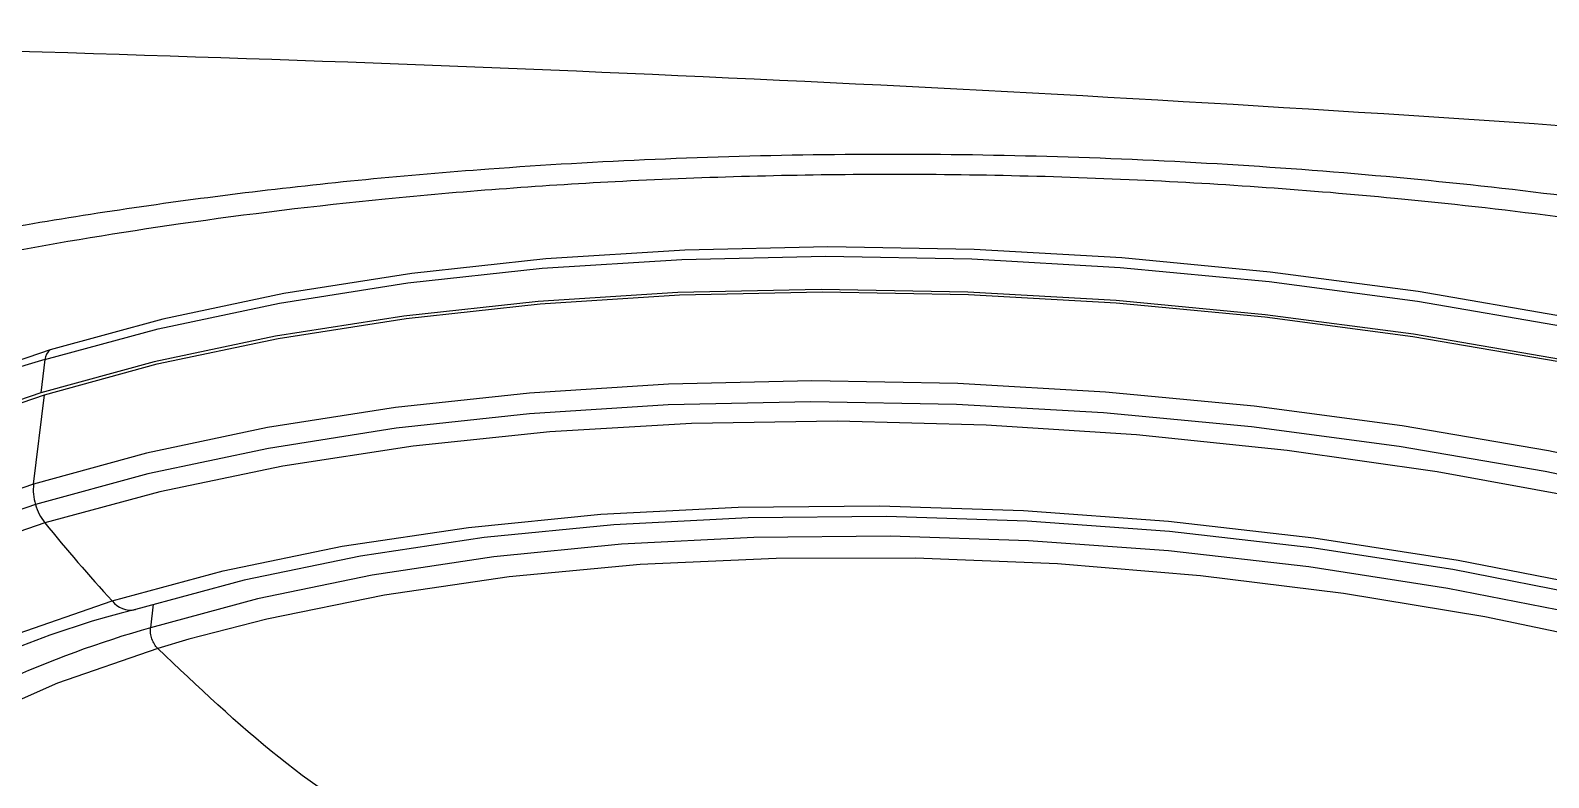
# Model space of a CAD drawing. Extents: x 939 to 1039, y 781 to 934.
# Drawn here: x 966.304 to 967.918, y 877.197 to 877.991 of the extents above; entities that cross this region are included whole.
import ezdxf

# ---------------------------------------------------------------- set-up
doc = ezdxf.new("R2010")
doc.units = 0
doc.header["$MEASUREMENT"] = 0
doc.layers.add('1', color=4, linetype='Continuous')

# ---------------------------------------------------------------- blocks, each defined once
blk = doc.blocks.new('Envoy')
at = {"layer": '1', "color": 3, "linetype": 'Continuous', "lineweight": 25}
for p, q in [((27.666, 78.4671), (27.6617, 78.4318)), ((27.6539, 78.3348), (27.6654, 78.4297)), ((27.7809, 78.207), (27.7782, 78.182)), ((27.8189, 78.1698), (27.7858, 78.16))]:
    blk.add_line(p, q, dxfattribs=at)
at = {"layer": '1', "color": 3, "linetype": 'Continuous', "lineweight": 25, "flags": 128}
for points in [[(27.666, 78.4671), (27.7864, 78.4999), (27.9152, 78.5271), (28.0516, 78.5486), (28.1945, 78.5641), (28.3428, 78.5736), (28.4953, 78.5769), (28.6509, 78.5741), (28.8085, 78.5651), (28.9668, 78.5501), (29.1245, 78.5292), (29.2806, 78.5024), (29.4338, 78.4701), (29.583, 78.4324), (29.727, 78.3897), (29.8647, 78.3423), (29.9951, 78.2905), (30.1172, 78.2347), (30.2301, 78.1754), (30.3328, 78.1129), (30.4247, 78.0479), (30.505, 77.9807), (30.5731, 77.9119), (30.5786, 77.9056)], [(30.1149, 78.2457), (29.9932, 78.3013), (29.8632, 78.3529), (29.7259, 78.4002), (29.5824, 78.4428), (29.4337, 78.4804), (29.2809, 78.5126), (29.1253, 78.5393), (28.9681, 78.5601), (28.8103, 78.5751), (28.6533, 78.584), (28.4981, 78.5868), (28.3461, 78.5835), (28.1983, 78.5741), (28.0558, 78.5586), (27.9199, 78.5372), (27.7914, 78.5101), (27.6714, 78.4774)], [(30.113, 78.1994), (29.9909, 78.2552), (29.8605, 78.307), (29.7227, 78.3544), (29.5787, 78.3971), (29.4296, 78.4348), (29.2764, 78.4671), (29.1203, 78.4939), (28.9625, 78.5148), (28.8042, 78.5298), (28.6467, 78.5388), (28.491, 78.5416), (28.3385, 78.5383), (28.1902, 78.5288), (28.0474, 78.5133), (27.911, 78.4918), (27.7821, 78.4646), (27.6617, 78.4318)], [(27.6654, 78.4297), (27.7854, 78.4624), (27.9139, 78.4895), (28.0499, 78.5109), (28.1924, 78.5264), (28.3402, 78.5358), (28.4923, 78.5392), (28.6474, 78.5364), (28.8045, 78.5275), (28.9623, 78.5125), (29.1196, 78.4916), (29.2752, 78.4649), (29.428, 78.4327), (29.5767, 78.3952), (29.7203, 78.3526), (29.8576, 78.3053), (29.9876, 78.2536), (30.1093, 78.198)], [(27.6714, 78.4774), (27.5608, 78.4394), (27.4604, 78.3964), (27.371, 78.3487), (27.2932, 78.2967), (27.2277, 78.2408), (27.175, 78.1813), (27.1486, 78.1424)], [(30.2103, 78.044), (30.0978, 78.1031), (29.9761, 78.1587), (29.8461, 78.2104), (29.7088, 78.2577), (29.5652, 78.3003), (29.4165, 78.3378), (29.2637, 78.3701), (29.1081, 78.3967), (28.9508, 78.4176), (28.793, 78.4326), (28.6359, 78.4415), (28.4808, 78.4443), (28.3287, 78.441), (28.1809, 78.4315), (28.0384, 78.4161), (27.9025, 78.3947), (27.774, 78.3675), (27.6539, 78.3348)], [(27.6617, 78.4318), (27.5507, 78.3937), (27.45, 78.3505), (27.3603, 78.3027), (27.2823, 78.2505), (27.2166, 78.1944), (27.1638, 78.1348), (27.1241, 78.0721), (27.0979, 78.0069), (27.0854, 77.9396), (27.0849, 77.8917)], [(27.0922, 77.9519), (27.1033, 78.0061), (27.1294, 78.0711), (27.169, 78.1336), (27.2217, 78.1931), (27.2872, 78.249), (27.3649, 78.301), (27.4544, 78.3487), (27.5548, 78.3917), (27.6654, 78.4297)], [(30.2034, 78.0232), (30.0912, 78.0822), (29.9699, 78.1376), (29.8404, 78.1891), (29.7036, 78.2362), (29.5605, 78.2787), (29.4123, 78.3161), (29.2601, 78.3482), (29.105, 78.3748), (28.9483, 78.3956), (28.791, 78.4105), (28.6345, 78.4194), (28.4799, 78.4222), (28.3283, 78.4189), (28.181, 78.4095), (28.0391, 78.394), (27.9036, 78.3727), (27.7755, 78.3457), (27.6559, 78.3131)], [(30.1334, 78.0368), (30.0141, 78.0951), (29.8857, 78.1493), (29.7493, 78.1992), (29.6058, 78.2444), (29.4566, 78.2844), (29.3027, 78.3189), (29.1455, 78.3477), (28.9861, 78.3705), (28.8259, 78.3871), (28.6662, 78.3975), (28.5082, 78.4015), (28.3532, 78.3991), (28.2025, 78.3903), (28.0573, 78.3752), (27.9188, 78.3539), (27.788, 78.3266), (27.666, 78.2935)], [(27.6539, 78.3348), (27.5433, 78.2968), (27.4429, 78.2538), (27.3535, 78.2061), (27.2757, 78.1541), (27.2102, 78.0982), (27.1575, 78.0388), (27.1253, 77.99)], [(27.6559, 78.3131), (27.5457, 78.2752), (27.4456, 78.2324), (27.3565, 78.1848), (27.279, 78.133), (27.2138, 78.0773), (27.1612, 78.018), (27.1218, 77.9558), (27.0958, 77.891), (27.0834, 77.8241), (27.0847, 77.7561)], [(27.7374, 78.2106), (27.8553, 78.2425), (27.9818, 78.2686), (28.116, 78.2887), (28.2568, 78.3026), (28.4028, 78.3103), (28.5528, 78.3116), (28.7057, 78.3066), (28.86, 78.2952), (29.0145, 78.2776), (29.1678, 78.254), (29.3187, 78.2245), (29.4657, 78.1894), (29.6078, 78.1489), (29.7437, 78.1035), (29.8721, 78.0535), (29.9921, 77.9993), (30.1026, 77.9415), (30.2027, 77.8804)], [(30.452, 77.6141), (30.4492, 77.6184), (30.3996, 77.6854), (30.337, 77.7514), (30.2619, 77.8159), (30.175, 77.8783), (30.0771, 77.938), (29.969, 77.9946), (29.8516, 78.0477), (29.7258, 78.0966), (29.5928, 78.141), (29.4538, 78.1806), (29.3098, 78.215), (29.1622, 78.2439), (29.0121, 78.267), (28.8609, 78.2842), (28.7099, 78.2953), (28.5603, 78.3003), (28.4134, 78.299), (28.2705, 78.2915), (28.1328, 78.2778), (28.0014, 78.2581), (27.8776, 78.2326), (27.7623, 78.2014)], [(27.666, 78.2935), (27.5538, 78.2549), (27.4523, 78.211), (27.3623, 78.1622), (27.2846, 78.109), (27.2198, 78.0517), (27.1683, 77.9909), (27.1307, 77.9269), (27.1071, 77.8604), (27.0979, 77.7918), (27.103, 77.7217), (27.1225, 77.6507), (27.1561, 77.5793), (27.2037, 77.5082), (27.2648, 77.4378), (27.3389, 77.3688), (27.3623, 77.3494)], [(30.3568, 77.6947), (30.3134, 77.739), (30.2395, 77.8024), (30.154, 77.8639), (30.0575, 77.9227), (29.9511, 77.9784), (29.8354, 78.0306), (29.7116, 78.0788), (29.5807, 78.1226), (29.4438, 78.1616), (29.302, 78.1954), (29.1567, 78.2238), (29.0089, 78.2466), (28.86, 78.2636), (28.7113, 78.2745), (28.564, 78.2794), (28.4194, 78.2781), (28.2787, 78.2707), (28.1431, 78.2573), (28.0138, 78.2379), (27.8918, 78.2127), (27.7782, 78.182)], [(30.241, 77.7715), (30.1885, 77.8117), (30.0958, 77.8732), (29.9921, 77.9318), (29.8783, 77.9869), (29.7554, 78.0379), (29.6245, 78.0845), (29.4868, 78.1262), (29.3436, 78.1627), (29.1962, 78.1935), (29.0459, 78.2185), (28.894, 78.2373), (28.742, 78.2499), (28.5911, 78.2561), (28.4429, 78.2558), (28.2985, 78.2491), (28.1594, 78.2361), (28.0268, 78.2167), (27.9019, 78.1913), (27.8189, 78.1698)], [(27.4185, 77.3545), (27.3885, 77.3817), (27.3245, 77.4492), (27.2738, 77.5176), (27.2368, 77.5865), (27.2138, 77.6551), (27.2049, 77.7231), (27.2104, 77.7897), (27.2301, 77.8543), (27.2638, 77.9166), (27.3113, 77.9758), (27.3722, 78.0315), (27.4459, 78.0833), (27.5319, 78.1307), (27.6293, 78.1732), (27.7374, 78.2106)], [(27.7858, 78.16), (27.6795, 78.1231), (27.5841, 78.081), (27.5004, 78.0341), (27.4292, 77.9827), (27.371, 77.9273), (27.3265, 77.8685), (27.296, 77.8067), (27.2798, 77.7426), (27.278, 77.6767), (27.2907, 77.6095), (27.3178, 77.5418), (27.359, 77.4741), (27.4139, 77.4071), (27.4223, 77.3982)]]:
    blk.add_lwpolyline(points, dxfattribs=at)
at = {"layer": '1', "color": 3, "linetype": 'Continuous', "lineweight": 25}
for centre, radius, start, end in [((27.6799, 78.4663), 0.0139, 127.5713, 176.8135), ((28.0268, 77.2107), 1.3072, 106.0236, 121.487), ((27.7087, 78.3289), 0.0551, 173.8262, 196.7031), ((27.7101, 78.3285), 0.0563, 195.8672, 218.4109), ((29.0704, 79.432), 1.808, 219.0299, 222.4994), ((27.9746, 77.3278), 0.899, 103.6591, 135.9129), ((27.7569, 78.2251), 0.0243, 216.6975, 282.6305), ((28.0858, 77.098), 1.1268, 105.8391, 123.0445)]:
    blk.add_arc(centre, radius, start, end, dxfattribs=at)
for points, knots in [([(31.1657, 78.5151), (30.8955, 78.5526), (30.347, 78.6288), (29.5113, 78.7019), (28.6592, 78.7564), (27.797, 78.7922), (26.9284, 78.8128), (26.0982, 78.8188), (25.3092, 78.8131), (24.5638, 78.7973), (23.8225, 78.7704), (23.0876, 78.7312), (22.3617, 78.6769), (21.65, 78.6076), (21.1829, 78.5402), (20.9528, 78.507)], [0, 0, 0, 0, 0.079902, 0.162235, 0.24568, 0.330037, 0.415019, 0.500226, 0.573256, 0.646155, 0.718667, 0.790568, 0.861746, 0.931901, 1, 1, 1, 1]), ([(26.2097, 77.7879), (26.2242, 77.8349), (26.2534, 77.9291), (26.3547, 78.0641), (26.4851, 78.181), (26.6353, 78.2801), (26.7936, 78.3627), (26.9738, 78.4379), (27.1743, 78.5047), (27.3933, 78.5622), (27.6284, 78.6097), (27.8771, 78.6464), (28.165, 78.6746), (28.4922, 78.6887), (28.8544, 78.6822), (29.2142, 78.6532), (29.5647, 78.6019), (29.8998, 78.5284), (30.2143, 78.4336), (30.5042, 78.3186), (30.7661, 78.185), (30.9971, 78.0348), (31.1947, 77.8706), (31.3563, 77.6955), (31.4798, 77.5134), (31.5616, 77.3289), (31.6035, 77.1461), (31.5929, 77.0326), (31.5876, 76.9756)], [0, 0, 0, 0, 0.0410948, 0.0823502, 0.1238303, 0.1551308, 0.186607, 0.2182697, 0.2501178, 0.2821379, 0.3143035, 0.3465722, 0.378889, 0.4219359, 0.4648141, 0.5073831, 0.5495468, 0.5912599, 0.6325332, 0.6734258, 0.7140397, 0.7544985, 0.7949284, 0.8354527, 0.8761717, 0.9171518, 0.9584283, 1, 1, 1, 1]), ([(26.5035, 78.0681), (26.5206, 78.0902), (26.5523, 78.1312), (26.6177, 78.19), (26.6861, 78.2413), (26.7595, 78.288), (26.8461, 78.3359), (26.9514, 78.3857), (27.0723, 78.434), (27.1943, 78.4756), (27.321, 78.5129), (27.4611, 78.5482), (27.6248, 78.5824), (27.815, 78.6138), (28.0325, 78.6402), (28.2772, 78.6587), (28.545, 78.6664), (28.8229, 78.6607), (29.1241, 78.6393), (29.4335, 78.5995), (29.7409, 78.539), (30.0136, 78.466), (30.2508, 78.3848), (30.4501, 78.3011), (30.6008, 78.2257), (30.713, 78.1621), (30.806, 78.104), (30.9033, 78.0367), (31.0091, 77.9536), (31.1182, 77.8539), (31.2241, 77.7361), (31.3169, 77.6059), (31.3557, 77.519), (31.3763, 77.4731)], [0, 0, 0, 0, 0.034404, 0.063916, 0.088403, 0.109879, 0.131961, 0.160495, 0.18791, 0.212642, 0.235349, 0.260336, 0.288343, 0.319378, 0.353427, 0.390453, 0.430384, 0.471905, 0.511689, 0.561687, 0.608223, 0.651368, 0.691226, 0.727535, 0.758631, 0.778448, 0.796912, 0.819626, 0.846837, 0.878268, 0.91399, 0.954552, 1, 1, 1, 1]), ([(27.7858, 78.16), (27.7846, 78.1614), (27.7821, 78.1643), (27.7795, 78.17), (27.778, 78.1762), (27.7782, 78.1801), (27.7782, 78.182)], [0, 0, 0, 0, 0.249973, 0.499967, 0.750006, 1, 1, 1, 1]), ([(28.049, 77.9497), (28.0038, 77.9795), (27.9133, 78.039), (27.8283, 78.1197), (27.7858, 78.16)], [0, 0, 0, 0, 0.5, 1, 1, 1, 1])]:
    blk.add_open_spline(points, degree=3, knots=knots, dxfattribs=at)

msp = doc.modelspace()

# ---------------------------------------------------------------- block references
at = {"layer": '1'}
msp.add_blockref('Envoy', (938.6538, 799.1744), dxfattribs=at)

doc.saveas('drawing.dxf')
